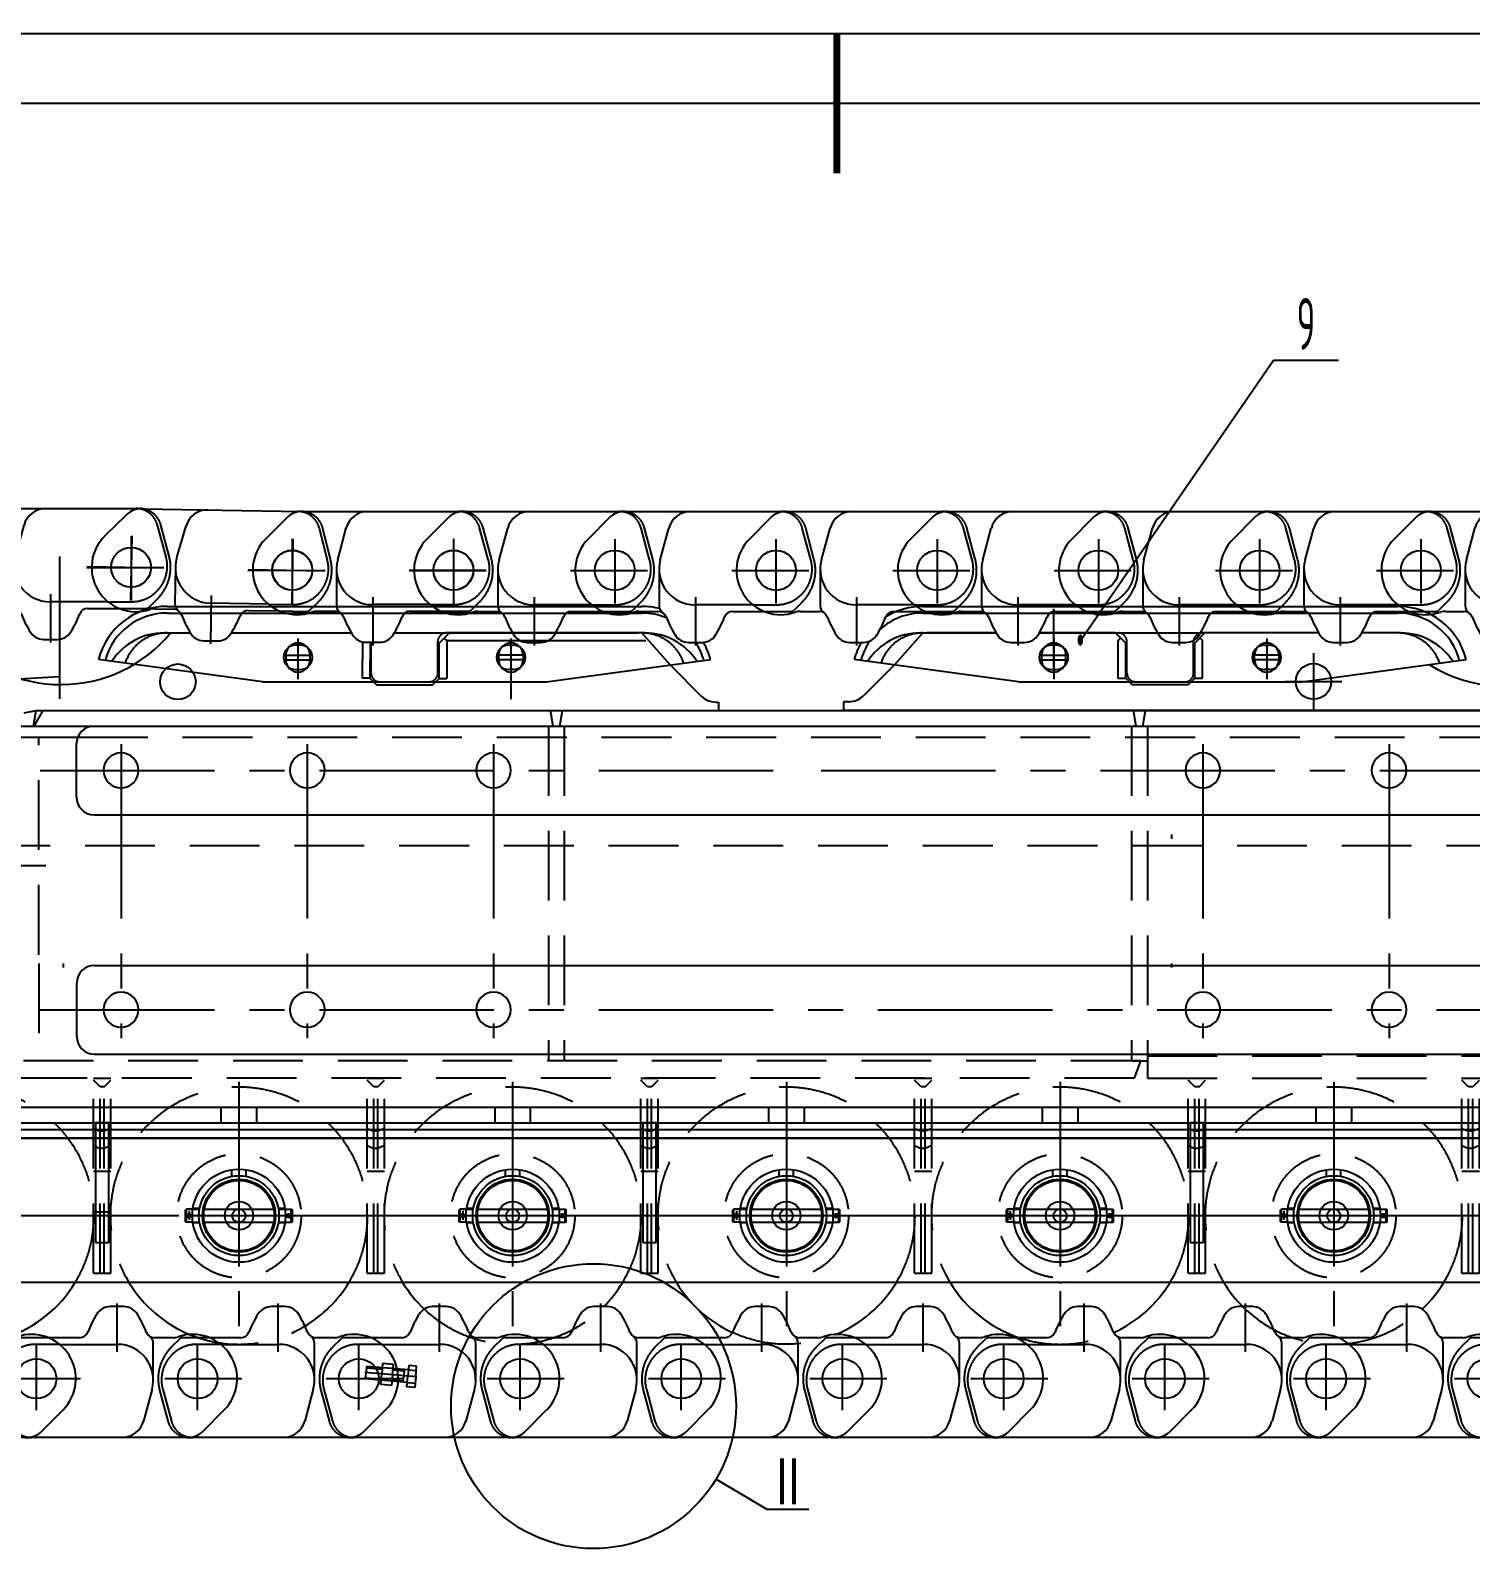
# Model space of a CAD drawing. Header units: millimetres. Extents: x -10 to 16810, y -459 to 11890.
# Drawn here: x 6090 to 10215, y 7539 to 11890 of the extents above; entities that cross this region are included whole.
import ezdxf
from ezdxf.enums import TextEntityAlignment as Align

# ---------------------------------------------------------------- set-up
doc = ezdxf.new("R2010")
doc.units = ezdxf.units.MM
doc.header["$LTSCALE"] = 400
doc.linetypes.add('F', pattern=[0.75, 0.5, -0.25])
doc.linetypes.add('G', pattern=[2, 1.25, -0.25, 0.25, -0.25])
for name, color, linetype in [('01', 7, 'Continuous'), ('02', 1, 'Continuous'), ('04', 2, 'F'), ('05', 4, 'G'), ('11', 3, 'Continuous')]:
    doc.layers.add(name, color=color, linetype=linetype)
doc.styles.get("Standard").update_dxf_attribs({"font": 'isocp', "width": 0.707, "bigfont": 'intecad.shx'})

# ---------------------------------------------------------------- blocks, each defined once
blk = doc.blocks.new('ewwe')
for p, q in [((2439.2, 14125.3), (2413.2, 14080.3)), ((2439.2, 14125.3), (7072.3, 14125.3)), ((7072.3, 14125.3), (7080.2, 14080.3)), ((2108.2, 14080.3), (7525.2, 14080.3)), ((8426.2, 13860.8), (7682.8, 14059.6))]:
    blk.add_line(p, q)
blk.add_arc((7525.2, 13470.3), 610, 75.029, 90)
at = {"layer": '04', "color": 2, "linetype": 'F'}
for p, q in [((2121.2, 14080.3), (2121.2, 13877.3)), ((7080.2, 14080.3), (7080.2, 14042.3)), ((7080.2, 14042.3), (7525.2, 14042.3)), ((8381.2, 13833.5), (7673, 14022.9)), ((8381.2, 13725.3), (8381.2, 13872.9)), ((8426.2, 13860.8), (8426.2, 13725.3)), ((2260.2, 13738.3), (8426.2, 13738.3))]:
    blk.add_line(p, q, dxfattribs=at)
at = {"layer": '04'}
blk.add_line((8419.2, 13862.7), (8381.2, 13833.5), dxfattribs=at)
at = {"layer": '04', "color": 2, "linetype": 'F'}
for centre, radius, start, end in [((7525.2, 13470.3), 572, 75.029, 90), ((2260.2, 13877.3), 139, 180, 270)]:
    blk.add_arc(centre, radius, start, end, dxfattribs=at)
blk = doc.blocks.new('threyreyhrty')
blk.add_line((4814.5, 7315.8), (9134.5, 7315.8))
at = {"layer": '01'}
for p, q in [((4814.5, 7569.8), (6558.1, 7569.8)), ((6634.2, 7569.8), (9134.5, 7569.8)), ((4764.5, 7365.8), (4764.5, 7519.8))]:
    blk.add_line(p, q, dxfattribs=at)
at = {"layer": '01', "color": 7, "linetype": 'Continuous'}
blk.add_line((9184.5, 7519.8), (9184.5, 7365.8), dxfattribs=at)
at = {"layer": '01'}
for centre, start, end in [((4814.5, 7519.8), 90, 180), ((9134.5, 7519.8), 360, 90), ((4814.5, 7365.8), 180, 270), ((9134.5, 7365.8), 270, 360)]:
    blk.add_arc(centre, 50, start, end, dxfattribs=at)
blk = doc.blocks.new('A$C63BF3C51')
for p, q in [((0, 1489), (0, 0)), ((0, 1489), (45, 1481.1)), ((45, 1481.1), (45, 7.9)), ((0, 0), (45, 7.9))]:
    blk.add_line(p, q)
at = {"layer": '02', "color": 1, "linetype": 'Continuous'}
blk.add_line((0, 0), (45, 0), dxfattribs=at)
blk = doc.blocks.new('WREWRETERTE')
for p, q in [((6030.3, 12945), (6038.2, 12990)), ((6038.2, 12990), (7511.3, 12990)), ((7519.3, 12945), (7511.3, 12990)), ((6030.3, 12945), (7519.3, 12945))]:
    blk.add_line(p, q)
blk = doc.blocks.new('ewewewwwwe')
at = {"layer": '01'}
for centre in [(8196.2, 3792.3), (8196.2, 3106.6)]:
    blk.add_circle(centre, 50, dxfattribs=at)
at = {"layer": '05', "color": 4, "linetype": 'G'}
blk.add_line((8196.2, 3867.6), (8196.2, 3024.8), dxfattribs=at)
blk = doc.blocks.new('335555555')
at = {"layer": '04', "color": 2, "linetype": 'F'}
for p, q in [((6154.1, 8043.3), (6154.1, 7484.3)), ((6154.1, 8043.3), (6204.1, 8043.3)), ((6173.1, 8043.3), (6173.1, 7509.3)), ((6185.1, 8043.3), (6185.1, 7509.3)), ((6204.1, 8043.3), (6204.1, 7484.3)), ((6204.1, 7751.3), (6154.1, 7751.3)), ((6154.1, 7677.5), (6173.1, 7685.3)), ((6185.1, 7685.3), (6173.1, 7685.3)), ((6204.1, 7677.5), (6185.1, 7685.3)), ((6154.1, 7628.5), (6173.1, 7636.3)), ((6185.1, 7636.3), (6173.1, 7636.3)), ((6204.1, 7628.5), (6185.1, 7636.3)), ((6173.1, 7509.3), (6154.1, 7490.3)), ((6154.1, 7484.3), (6204.1, 7484.3)), ((6185.1, 7509.3), (6173.1, 7509.3)), ((6185.1, 7509.3), (6204.1, 7490.3))]:
    blk.add_line(p, q, dxfattribs=at)
blk = doc.blocks.new('WQQQ')
at = {"layer": '01'}
for p, q in [((4216.1, 8627.5), (4216.1, 8284.5)), ((4254.1, 8627.5), (4216.1, 8627.5)), ((4254.1, 8284.5), (4254.1, 8627.5)), ((4216.1, 8284.5), (4254.1, 8284.5))]:
    blk.add_line(p, q, dxfattribs=at)
blk = doc.blocks.new('WREQWRTWQ E')
for p, q in [((5762.2, 13090.2), (5770.1, 13135.2)), ((5770.1, 13135.2), (7405.3, 13135.2)), ((7413.2, 13090.2), (7405.3, 13135.2)), ((5762.2, 13090.2), (7413.2, 13090.2))]:
    blk.add_line(p, q)
blk = doc.blocks.new('RFGDDSFG')
at = {"ltscale": 0.8}
for radius in [133.5, 114.5]:
    blk.add_circle((4782.3, 4432), radius, dxfattribs=at)
for centre in [(4639.3, 4432), (4925.3, 4432)]:
    blk.add_circle(centre, 5.5)
at = {"layer": '01'}
for p, q in [((4632.3, 4451), (4629.3, 4449.2)), ((4629.3, 4414.7), (4629.3, 4449.2)), ((4650.2, 4451), (4632.3, 4451)), ((4632.3, 4413), (4632.3, 4451)), ((4914.4, 4451), (4932.3, 4451)), ((4932.3, 4451), (4935.3, 4449.2)), ((4932.3, 4413), (4932.3, 4451)), ((4935.3, 4414.7), (4935.3, 4449.2)), ((4632.3, 4413), (4629.3, 4414.7)), ((4650.2, 4413), (4632.3, 4413)), ((4914.4, 4413), (4932.3, 4413)), ((4932.3, 4413), (4935.3, 4414.7))]:
    blk.add_line(p, q, dxfattribs=at)
for radius in [104.5, 101, 19]:
    blk.add_circle((4782.3, 4432), radius, dxfattribs=at)
at = {"layer": '01', "color": 7, "linetype": 'Continuous'}
blk.add_circle((4782.3, 4432), 40.8, dxfattribs=at)
at = {"layer": '04', "color": 2, "linetype": 'F', "ltscale": 0.8}
for p, q in [((4761.8, 4544.6), (4761.8, 4563.9)), ((4802.8, 4544.6), (4802.8, 4563.9)), ((4669.7, 4452.5), (4650.4, 4452.5)), ((4914.2, 4452.5), (4895, 4452.5)), ((4669.7, 4411.5), (4650.4, 4411.5)), ((4914.2, 4411.5), (4895, 4411.5))]:
    blk.add_line(p, q, dxfattribs=at)
at = {"layer": '04', "color": 2, "linetype": 'F'}
for p, q in [((4650.2, 4451), (4669.4, 4451)), ((4679.5, 4451), (4885.1, 4451)), ((4895.2, 4451), (4914.4, 4451)), ((4650.2, 4413), (4669.4, 4413)), ((4679.5, 4413), (4885.1, 4413)), ((4895.2, 4413), (4914.4, 4413))]:
    blk.add_line(p, q, dxfattribs=at)
at = {"layer": '05', "ltscale": 0.8}
for p, q in [((4782.3, 4577.5), (4782.3, 4286.5)), ((4927.8, 4432), (4636.8, 4432))]:
    blk.add_line(p, q, dxfattribs=at)
at = {"layer": '05', "color": 4, "linetype": 'G'}
for p, q in [((4639.3, 4446), (4639.3, 4420.6)), ((4925.3, 4425.4), (4925.3, 4438.6))]:
    blk.add_line(p, q, dxfattribs=at)
blk = doc.blocks.new('erteter')
at = {"layer": '01'}
for p, q in [((6534.1, 3617.6), (6990.6, 3617.6)), ((6488.7, 3598.7), (6429, 3538.6)), ((6635.6, 3479.3), (6660.3, 3570.3)), ((6632.1, 3452.6), (6632.1, 3347.9)), ((6900.7, 3350.6), (6734.1, 3350.6)), ((6575.4, 3331.6), (6628.9, 3331.6)), ((6843.2, 3331.6), (6932.7, 3331.6)), ((6716.3, 3242.6), (6755.8, 3242.6))]:
    blk.add_line(p, q, dxfattribs=at)
at = {"layer": '01', "color": 7, "linetype": 'Continuous'}
for centre in [(6505.2, 3449.1), (6967, 3449.1)]:
    blk.add_circle(centre, 57.1, dxfattribs=at)
at = {"layer": '01'}
for centre, radius, start, end in [((6534.1, 3553.6), 64, 90, 135.1937), ((6722.1, 3553.6), 64, 90, 164.8372), ((6519.1, 3449.1), 127, 135.1937, 289.1318), ((6734.1, 3452.6), 102, 164.8372, 270), ((6575.4, 3286.6), 45, 90, 109.1318), ((6628.9, 3306.6), 25, 21.5869, 90), ((6657.1, 3347.9), 25, 180, 235.7438), ((6843.2, 3306.6), 25, 90, 158.4131), ((6716.3, 3287.6), 45, 211.4289, 270), ((6755.8, 3287.6), 45, 270, 328.5711)]:
    blk.add_arc(centre, radius, start, end, dxfattribs=at)
at = {"layer": '01', "color": 7, "linetype": 'Continuous'}
for centre, start, end in [((6965.1, 3439.6), 201.5869, 211.4289), ((6507.1, 3439.6), 328.5711, 338.4131)]:
    blk.add_arc(centre, 336.5, start, end, dxfattribs=at)
at = {"layer": '04', "color": 2, "linetype": 'F'}
for p, q in [((7067, 3479.3), (7042.3, 3570.3)), ((7075.8, 3481.6), (7052.4, 3570)), ((7018.9, 3335.4), (7042.7, 3359.1))]:
    blk.add_line(p, q, dxfattribs=at)
at = {"layer": '04'}
for p, q in [((6900.7, 3350.6), (6968.6, 3350.6)), ((6932.7, 3331.6), (7009.7, 3331.6))]:
    blk.add_line(p, q, dxfattribs=at)
at = {"layer": '04', "color": 2, "linetype": 'F'}
for centre, radius, start, end in [((6980.6, 3553.6), 64, 15.1628, 90), ((6990.6, 3553.6), 64, 14.8314, 90), ((6953.1, 3449.1), 127, 314.8911, 14.8314), ((6968.6, 3452.6), 102, 270, 15.1628), ((7009.7, 3344.6), 13, 270, 314.8911)]:
    blk.add_arc(centre, radius, start, end, dxfattribs=at)
at = {"layer": '05', "color": 4, "linetype": 'G'}
for p, q in [((6505.2, 3538.9), (6505.2, 3354)), ((6967, 3538.9), (6967, 3354)), ((6378.6, 3449.1), (6599, 3449.1)), ((6840.4, 3449.1), (7060.8, 3449.1)), ((6736.1, 3372.4), (6736.1, 3233.8))]:
    blk.add_line(p, q, dxfattribs=at)
blk = doc.blocks.new('rthyh')
at = {"layer": '01'}
for p, q in [((1923.7, 570.1), (1803.7, 570.1)), ((1803.7, 570.1), (1803.7, 552.1)), ((1911.7, 570.1), (1911.7, 552.1)), ((1946.2, 582.5), (1923.7, 582.5)), ((1923.7, 582.5), (1923.7, 552.1)), ((1923.7, 570.1), (1946.2, 570.1)), ((1946.2, 552.1), (1946.2, 582.5)), ((1803.7, 534.1), (1803.7, 552.1)), ((1923.7, 534.1), (1803.7, 534.1)), ((1911.7, 534.1), (1911.7, 552.1)), ((1923.7, 521.7), (1923.7, 552.1)), ((1923.7, 534.1), (1946.2, 534.1)), ((1946.2, 552.1), (1946.2, 521.7)), ((1946.2, 521.7), (1923.7, 521.7))]:
    blk.add_line(p, q, dxfattribs=at)
at = {"layer": '02'}
for p, q in [((1803.7, 566.5), (1848.7, 566.5)), ((1879.7, 566.5), (1911.7, 566.5)), ((1803.7, 537.7), (1848.7, 537.7)), ((1879.6, 537.7), (1911.7, 537.7))]:
    blk.add_line(p, q, dxfattribs=at)
at = {"layer": '05'}
blk.add_line((1949.2, 552.1), (1800.1, 552.1), dxfattribs=at)
blk = doc.blocks.new('rtrty')
at = {"layer": '01'}
for p, q in [((1850.9, 361), (1850.9, 392)), ((1850.9, 392), (1881.3, 392)), ((1863.3, 361), (1863.3, 392)), ((1911.7, 392), (1881.3, 392)), ((1899.3, 361), (1899.3, 392)), ((1911.7, 361), (1911.7, 392)), ((1881.3, 361), (1850.9, 361)), ((1881.3, 361), (1911.7, 361))]:
    blk.add_line(p, q, dxfattribs=at)
at = {"layer": '05'}
blk.add_line((1881.3, 359.9), (1881.3, 393.1), dxfattribs=at)
blk = doc.blocks.new('*U259')
at = {"layer": '01', "const_width": 0.5}
blk.add_lwpolyline([(210, 297), (210, 287)], dxfattribs=at)
at = {"layer": '01'}
blk.add_lwpolyline([(415, 292), (25, 292)], dxfattribs=at)
at = {"layer": '02'}
blk.add_lwpolyline([(420, 297), (0, 297)], dxfattribs=at)

msp = doc.modelspace()

# ---------------------------------------------------------------- linework, layer by layer
for p, q in [((6252.7, 9896.4), (11211.4, 9896.4)), ((4597.4, 9864.4), (6226.1, 9864.4)), ((6272.4, 9642.4), (10592.4, 9642.4)), ((5244.9, 8804.4), (11721.9, 8804.4)), ((5244.9, 8759.4), (11721.9, 8759.4)), ((5460.4, 8740.4), (12080.4, 8740.4)), ((5460.4, 8715.4), (12112.4, 8715.4))]:
    msp.add_line(p, q)
at = {"layer": '01', "color": 7, "linetype": 'Continuous'}
for p, q in [((6481.4, 10239.4), (7841.4, 10239.4)), ((8646.4, 10239.4), (10006.4, 10239.4)), ((6481.4, 10220.4), (7841.4, 10220.4)), ((8646.4, 10220.4), (10006.4, 10220.4)), ((8016.4, 9210.7), (8092.5, 9210.7))]:
    msp.add_line(p, q, dxfattribs=at)
at = {"layer": '01'}
for p, q in [((6472.9, 10163.4), (6547.9, 10163.4)), ((6491.4, 10163.4), (6547.9, 10163.4)), ((6665.5, 10163.4), (7009.5, 10163.4)), ((6665.5, 10163.4), (7009.5, 10163.4)), ((7041.1, 10137.6), (7040.7, 10033.6)), ((7132.3, 10163.4), (7281.9, 10163.4)), ((7260.7, 10133.8), (7290.5, 10163.4)), ((7282.7, 10141.4), (7275.6, 10148.6)), ((7849.9, 10163.4), (7281.9, 10163.4)), ((7282.7, 10141.4), (7852.4, 10141.4)), ((7282.7, 10141.4), (7282.7, 10032.9)), ((7290.5, 10163.4), (7830.4, 10163.4)), ((8637.9, 10163.4), (8856.7, 10163.4)), ((8856.7, 10163.4), (8656.4, 10163.4)), ((9198.4, 10163.4), (8979.8, 10163.4)), ((8979.8, 10163.4), (9205.9, 10163.4)), ((9198.4, 10163.4), (9227.4, 10134.4)), ((9205.4, 10141.4), (9212.9, 10148.9)), ((9205.4, 10032.9), (9205.4, 10141.4)), ((9205.9, 10163.4), (9446.9, 10163.4)), ((9454.4, 10163.4), (9425.4, 10134.4)), ((9447.4, 10141.4), (9439.9, 10148.9)), ((9780.8, 10163.4), (9446.9, 10163.4)), ((9447.4, 10033.4), (9447.4, 10141.4)), ((9780.3, 10163.4), (9454.4, 10163.4)), ((9995.4, 10163.4), (9903.4, 10163.4)), ((10014.9, 10163.4), (9903.4, 10163.4)), ((6821.4, 10099.4), (6821.4, 10086.4)), ((6862.9, 10128.4), (6849.9, 10128.4)), ((6891.4, 10086.4), (6891.4, 10099.4)), ((7063, 10134.7), (7062.7, 10033.5)), ((7260.7, 10032.9), (7260.7, 10133.8)), ((7431.4, 10086.4), (7431.4, 10099.4)), ((7459.9, 10128.4), (7472.9, 10128.4)), ((7501.4, 10099.4), (7501.4, 10086.4)), ((8986.4, 10099.4), (8986.4, 10086.4)), ((9027.9, 10128.4), (9014.9, 10128.4)), ((9056.4, 10086.4), (9056.4, 10099.4)), ((9227.4, 10033.4), (9227.4, 10134.4)), ((9425.4, 10033.4), (9425.4, 10134.4)), ((9596.4, 10086.4), (9596.4, 10099.4)), ((9624.9, 10128.4), (9637.9, 10128.4)), ((9666.4, 10099.4), (9666.4, 10086.4)), ((6754.9, 10023.4), (6284.9, 10087.4)), ((6849.9, 10058.4), (6862.9, 10058.4)), ((7472.9, 10058.4), (7459.9, 10058.4)), ((7567.9, 10023.4), (8037.9, 10087.4)), ((7922.2, 10071.7), (8010.8, 9983)), ((8919.9, 10023.4), (8449.9, 10087.4)), ((8564.8, 10071.8), (8477, 9984)), ((9014.9, 10058.4), (9027.9, 10058.4)), ((9637.9, 10058.4), (9624.9, 10058.4)), ((9732.9, 10023.4), (10202.9, 10087.4)), ((6754.9, 10023.4), (7567.9, 10023.4)), ((7062.7, 10033.5), (7040.7, 10033.6)), ((7062.7, 10033.5), (7081.7, 10014.4)), ((7081.7, 10014.4), (7242.2, 10014.4)), ((7242.2, 10014.4), (7260.7, 10032.9)), ((7260.7, 10032.9), (7282.7, 10032.9)), ((8919.9, 10023.4), (9732.9, 10023.4)), ((9227.4, 10032.9), (9205.4, 10032.9)), ((9246.4, 10014.4), (9227.4, 10033.4)), ((9406.4, 10014.4), (9246.4, 10014.4)), ((9425.4, 10033.4), (9406.4, 10014.4)), ((9425.4, 10033.4), (9447.4, 10033.4)), ((8053.3, 9965.4), (8061.4, 9965.4)), ((8061.4, 9965.4), (8061.4, 9940.4)), ((8434.6, 9966.4), (8419.4, 9966.4)), ((8419.4, 9966.4), (8419.4, 9941.4)), ((6072.4, 9934.4), (6106.4, 9941.4)), ((6106.4, 9941.4), (8061.4, 9941.4)), ((7579.5, 9941.4), (7614.4, 9941.4)), ((11210.4, 9941.4), (8419.4, 9941.4)), ((9284.4, 9941.4), (9249.5, 9941.4)), ((6272.4, 9896.4), (8016.1, 9896.4)), ((8092.2, 9896.4), (10592.4, 9896.4)), ((6222.4, 9692.4), (6222.4, 9846.4)), ((12112.4, 8715.4), (5460.4, 8715.4)), ((6270.4, 8504.5), (6320.4, 8504.5)), ((11388.4, 8302.4), (5460.4, 8302.4))]:
    msp.add_line(p, q, dxfattribs=at)
for centre in [(6512.4, 10023.4), (9765.4, 10024.4)]:
    msp.add_circle(centre, 51, dxfattribs=at)
for centre, radius, start, end in [((6481.4, 10036.4), 203, 90, 165.4496), ((7841.4, 10036.4), 203, 75.5287, 90), ((8646.4, 10036.4), 203, 90, 121.4796), ((10006.4, 10036.4), 203, 14.5504, 90), ((6481.4, 10036.4), 184, 90, 164.744), ((7841.4, 10036.4), 184, 67.4563, 90), ((8646.4, 10036.4), 184, 90, 131.8677), ((10006.4, 10036.4), 184, 15.256, 90), ((6177.9, 10421.4), 406, 219.8205, 320.546), ((6472.9, 9985.4), 178, 90, 147.0768), ((7849.9, 9985.4), 178, 32.9232, 90), ((8646.4, 10036.4), 184, 145.7253, 164.744), ((8637.9, 9985.4), 178, 90, 147.0768), ((10014.9, 9985.4), 178, 32.9232, 90), ((6849.9, 10093.4), 35, 90, 270), ((6856.4, 10099.4), 35, 0, 180), ((6862.9, 10093.4), 35, 270, 90), ((7459.9, 10093.4), 35, 90, 270), ((7466.4, 10099.4), 35, 0, 180), ((7472.9, 10093.4), 35, 270, 90), ((7841.4, 10036.4), 184, 15.256, 32.8418), ((7841.4, 10036.4), 203, 14.5504, 29.4433), ((8646.4, 10036.4), 203, 150.4128, 165.4496), ((9014.9, 10093.4), 35, 90, 270), ((9021.4, 10099.4), 35, 0, 180), ((9027.9, 10093.4), 35, 270, 90), ((9624.9, 10093.4), 35, 90, 270), ((9631.4, 10099.4), 35, 0, 180), ((9637.9, 10093.4), 35, 270, 90), ((6856.4, 10086.4), 35, 180, 0), ((7466.4, 10086.4), 35, 180, 0), ((9021.4, 10086.4), 35, 180, 0), ((9631.4, 10086.4), 35, 180, 0), ((10313.1, 10416.3), 406, 237.7463, 298.3562), ((8053.3, 10025.4), 60, 225, 270), ((8434.6, 10026.4), 60, 270, 315), ((6272.4, 9846.4), 50, 90, 180), ((6272.4, 9692.4), 50, 180, 270), ((9036.4, 8658.4), 356, 270, 275.0015)]:
    msp.add_arc(centre, radius, start, end, dxfattribs=at)
at = {"layer": '01', "color": 7, "linetype": 'Continuous'}
for centre, start, end in [((5903.4, 8493.4), 288.4763, 328.7805), ((6687.4, 8493.4), 211.2195, 247.4491), ((6687.4, 8493.4), 300.8462, 328.7805), ((7471.4, 8493.4), 211.2195, 226.5356), ((7471.4, 8493.4), 315.0139, 328.7805), ((8255.4, 8493.4), 211.2195, 245.2318), ((8255.4, 8493.4), 292.6396, 328.7805), ((9039.4, 8493.4), 211.2195, 251.5237), ((9039.4, 8493.4), 294.6724, 328.7805), ((9823.4, 8493.4), 211.2195, 224.9861), ((9823.4, 8493.4), 313.4074, 328.7805)]:
    msp.add_arc(centre, 368.5, start, end, dxfattribs=at)
at = {"layer": '02'}
for p, q in [((9097.5, 10141.4), (9650.7, 10944.6)), ((9650.7, 10944.6), (9836.7, 10944.6)), ((8053.9, 7739), (8199.9, 7652.2)), ((8199.9, 7652.2), (8319.9, 7652.2))]:
    msp.add_line(p, q, dxfattribs=at)
msp.add_circle((7703.1, 7947.7), 408.2, dxfattribs=at)
at = {"layer": '04', "color": 2, "linetype": 'F'}
for p, q in [((7065.9, 10048.4), (7065.9, 10138.4)), ((7256.9, 10048.4), (7256.9, 10138.4)), ((9230.9, 10048.4), (9230.9, 10138.4)), ((9421.9, 10048.4), (9421.9, 10138.4)), ((7574.4, 9896.4), (7574.4, 8937.4)), ((7619.4, 9896.4), (7619.4, 8937.4)), ((9244.4, 9896.4), (9244.4, 8937.4)), ((9289.4, 9896.4), (9289.4, 8937.4)), ((6226.1, 9864.4), (10639.4, 9864.4)), ((9270.4, 8937.4), (5511.4, 8937.4)), ((9244.4, 8937.4), (9289.4, 8937.4)), ((9252.2, 8887.4), (9270.4, 8937.4)), ((9289.4, 8951.4), (11520.4, 8951.4)), ((9289.4, 8951.4), (11520.4, 8951.4)), ((9289.4, 8951.4), (9289.4, 8887.4)), ((9289.4, 8951.4), (9289.4, 8887.4)), ((9252.2, 8887.4), (5530.4, 8887.4)), ((9289.4, 8887.4), (11520.4, 8887.4)), ((9289.4, 8887.4), (11520.4, 8887.4)), ((6636.9, 8759.4), (6636.9, 8804.4)), ((6738.9, 8759.4), (6738.9, 8804.4)), ((7420.9, 8759.4), (7420.9, 8804.4)), ((7522.9, 8759.4), (7522.9, 8804.4)), ((8204.9, 8759.4), (8204.9, 8804.4)), ((8306.9, 8759.4), (8306.9, 8804.4)), ((8988.9, 8759.4), (8988.9, 8804.4)), ((9090.9, 8759.4), (9090.9, 8804.4)), ((9772.9, 8759.4), (9772.9, 8804.4)), ((9874.9, 8759.4), (9874.9, 8804.4)), ((5460.4, 8715.4), (12112.4, 8715.4))]:
    msp.add_line(p, q, dxfattribs=at)
at = {"layer": '04'}
for p, q in [((7922.2, 10071.7), (7841.4, 10163.4)), ((8646.4, 10163.4), (8564.8, 10071.8)), ((6114.4, 9241.4), (6114.4, 9864.4)), ((9359.4, 9573.4), (9359.4, 9585.4)), ((6114.4, 9216.4), (6114.4, 8937.4)), ((6184.4, 9204.4), (6184.4, 9216.4)), ((9359.4, 9204.4), (9359.4, 9216.4))]:
    msp.add_line(p, q, dxfattribs=at)
at = {"layer": '04', "color": 2, "linetype": 'F'}
for centre in [(6687.4, 8493.4), (7471.4, 8493.4), (8255.4, 8493.4), (9039.4, 8493.4), (9823.4, 8493.4)]:
    msp.add_circle(centre, 178, dxfattribs=at)
for centre, radius, start, end in [((6481.4, 10036.4), 127, 90, 161.3424), ((7281.9, 10138.4), 25, 90, 180), ((7841.4, 10036.4), 127, 18.6576, 90), ((8646.4, 10036.4), 127, 90, 161.3424), ((9205.9, 10138.4), 25, 0, 90), ((9446.9, 10138.4), 25, 90, 180), ((10006.4, 10036.4), 127, 18.6576, 90), ((7090.9, 10048.4), 25, 180, 270), ((7231.9, 10048.4), 25, 270, 0), ((9255.9, 10048.4), 25, 180, 270), ((9396.9, 10048.4), 25, 270, 0), ((5903.4, 8493.4), 368.5, 328.7805, 211.2195), ((6687.4, 8493.4), 368.5, 328.7805, 211.2195), ((7471.4, 8493.4), 368.5, 328.7805, 211.2195), ((8255.4, 8493.4), 368.5, 328.7805, 211.2195), ((9039.4, 8493.4), 368.5, 328.7805, 211.2195), ((9823.4, 8493.4), 368.5, 328.7805, 211.2195), ((6687.4, 8493.4), 368.5, 247.4491, 300.8462)]:
    msp.add_arc(centre, radius, start, end, dxfattribs=at)
at = {"layer": '04'}
for centre, radius, start, end in [((7471.4, 8493.4), 368.5, 226.5356, 315.0139), ((9823.4, 8493.4), 368.5, 224.9861, 313.4074), ((8255.4, 8493.4), 367.5, 245.2232, 292.6396), ((9039.4, 8493.4), 368.5, 251.5237, 294.6775)]:
    msp.add_arc(centre, radius, start, end, dxfattribs=at)
at = {"layer": '05', "color": 4, "linetype": 'G'}
for p, q in [((6856.4, 10147.9), (6856.4, 10031.3)), ((7466.4, 10147.9), (7466.4, 10031.3)), ((9021.4, 10147.9), (9021.4, 10031.3)), ((9631.4, 10147.9), (9631.4, 10031.3)), ((6816.6, 10099.4), (6896.7, 10099.4)), ((7506.2, 10099.4), (7426.1, 10099.4)), ((8981.6, 10099.4), (9061.7, 10099.4)), ((9671.2, 10099.4), (9591.1, 10099.4)), ((6816.6, 10086.4), (6896.7, 10086.4)), ((7506.2, 10086.4), (7426.1, 10086.4)), ((8981.6, 10086.4), (9061.7, 10086.4)), ((9671.2, 10086.4), (9591.1, 10086.4)), ((6117.8, 9769.4), (8266.8, 9769.4)), ((8354.9, 9769.4), (10759.8, 9769.4)), ((6117.8, 9083.7), (10759.8, 9083.7)), ((12115.4, 8493.4), (4546.4, 8493.4))]:
    msp.add_line(p, q, dxfattribs=at)
at = {"layer": '05'}
for p, q in [((9765.4, 10105.4), (9765.4, 9943.4)), ((9684.4, 10024.4), (9846.4, 10024.4)), ((6134.2, 9496.4), (2929.4, 9496.4)), ((6687.4, 8876.9), (6687.4, 8109.9)), ((7471.4, 8876.9), (7471.4, 8109.9)), ((8255.4, 8876.9), (8255.4, 8109.9)), ((9039.4, 8876.9), (9039.4, 8109.9)), ((9823.4, 8876.9), (9823.4, 8109.9)), ((6687.4, 8635.9), (6687.4, 8350.9)), ((7471.4, 8635.9), (7471.4, 8350.9)), ((8255.4, 8635.9), (8255.4, 8350.9)), ((9039.4, 8635.9), (9039.4, 8350.9)), ((9823.4, 8635.9), (9823.4, 8350.9)), ((6286.9, 8493.4), (5519.9, 8493.4)), ((7070.9, 8493.4), (6303.9, 8493.4)), ((6829.9, 8493.4), (6544.9, 8493.4)), ((7854.9, 8493.4), (7087.9, 8493.4)), ((7613.9, 8493.4), (7328.9, 8493.4)), ((8638.9, 8493.4), (7871.9, 8493.4)), ((8394.9, 8493.4), (8109.9, 8493.4)), ((9422.9, 8493.4), (8655.9, 8493.4)), ((9178.9, 8493.4), (8893.9, 8493.4)), ((10206.9, 8493.4), (9439.9, 8493.4)), ((9962.9, 8493.4), (9677.9, 8493.4))]:
    msp.add_line(p, q, dxfattribs=at)
at = {"layer": '11'}
for p, q in [((6173, 10382.1), (6173, 9974.8)), ((9021.4, 10058.4), (9021.4, 10232.9)), ((7466.4, 10058.4), (7466.4, 9973.3)), ((5613.3, 10006.6), (6173, 10038.9))]:
    msp.add_line(p, q, dxfattribs=at)

# ---------------------------------------------------------------- block references
at = {"layer": '01', "color": 7, "linetype": 'Continuous'}
for name, p in [('ewwe', (3686.2, -4183.9)), ('RFGDDSFG', (1905.1, 4061.5)), ('RFGDDSFG', (2689.1, 4061.5)), ('RFGDDSFG', (3473.1, 4061.5)), ('RFGDDSFG', (4257.1, 4061.5)), ('RFGDDSFG', (5041.1, 4061.5))]:
    msp.add_blockref(name, p, dxfattribs=at)
at = {"layer": '01'}
for name, p in [('WREWRETERTE', (68.2, -3048.6)), ('WREQWRTWQ E', (1844.2, -3193.7)), ('threyreyhrty', (1458.3, 1640.9)), ('WQQQ', (2060.4, 131.9)), ('WQQQ', (3628.4, 131.9)), ('WQQQ', (5196.4, 131.9))]:
    msp.add_blockref(name, p, dxfattribs=at)
at = {"layer": '01', "rotation": 90}
msp.add_blockref('A$C63BF3C51', (10765.4, 9896.4), dxfattribs=at)
at = {"layer": '01', "xscale": -1}
for p in [(14545.9, 5977.1), (15079.3, 5977.1), (15612.7, 5977.1), (17644.7, 5977.1), (18178.1, 5977.1)]:
    msp.add_blockref('ewewewwwwe', p, dxfattribs=at)
at = {"layer": '01', "xscale": -1, "rotation": 180}
for p in [(116.3, 16371.8), (900.3, 16371.8), (1684.3, 16371.8), (2468.3, 16371.8), (3252.3, 16371.8), (4036.3, 16371.8)]:
    msp.add_blockref('335555555', p, dxfattribs=at)
at = {"layer": '04', "xscale": 40, "yscale": 40, "zscale": 40}
msp.add_blockref('*U259', (0, 0), dxfattribs=at)
at = {"layer": '04'}
for name, p, rotation in [('rthyh', (5207.6, 7646.7), 355.1303707208198), ('rtrty', (7327.3, 6132.1), 85.1303707208436)]:
    msp.add_blockref(name, p, dxfattribs=dict(at, rotation=rotation))
at = {"layer": '11'}
for p in [(-588.5, 6902.2), (796.8, 6893.6), (1258.6, 6893.6), (1720.4, 6893.6), (2182.2, 6893.6), (2644, 6893.6), (3105.8, 6893.6), (3567.6, 6893.6)]:
    msp.add_blockref('erteter', p, dxfattribs=at)
for p, rotation in [((-186.3, 7017.1), 358.9930801451665), ((338.3, 6886.8), 0.06050029362100418), ((12612.4, 11475.5), 180), ((13074.2, 11475.5), 180), ((13536, 11475.5), 180), ((13997.8, 11475.5), 180), ((14459.6, 11475.5), 180), ((14921.4, 11475.5), 180), ((15383.2, 11475.5), 180), ((15845, 11475.5), 180), ((16306.8, 11475.5), 180), ((16768.6, 11475.5), 180), ((17230.4, 11475.5), 180)]:
    msp.add_blockref('erteter', p, dxfattribs=dict(at, rotation=rotation))

# ---------------------------------------------------------------- texts
at = {"layer": '02', "width": 0.605172}
msp.add_text('\\M+5A1F1', height=30, dxfattribs=at).set_placement((9088.5, 10126.4), (9106.5, 10126.4), align=Align.FIT)
at = {"layer": '11', "width": 0.579528}
msp.add_text('9', height=148.5, dxfattribs=at).set_placement((9716.9, 10974.6), (9770.4, 10974.6), align=Align.FIT)
at = {"layer": '11', "width": 0.707}
msp.add_text('\\M+5A2F2', height=150, dxfattribs=at).set_placement((8259.9, 7652.2), align=Align.CENTER)

doc.saveas('drawing.dxf')
